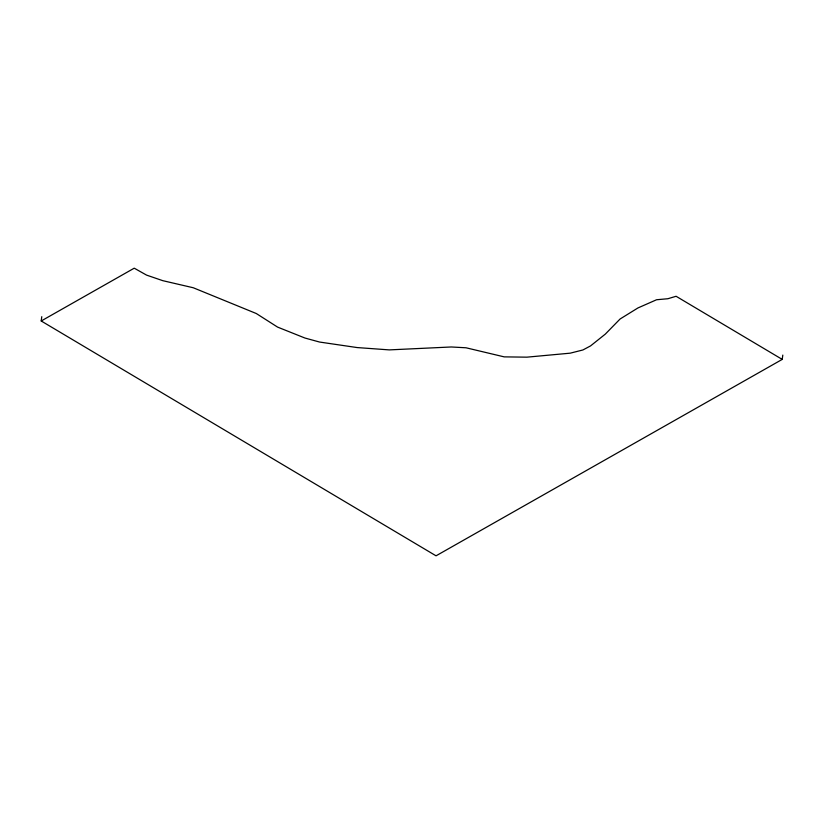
<?xml version="1.0" encoding="UTF-8"?>
<svg xmlns="http://www.w3.org/2000/svg" width="824" height="824" viewBox="0 0 824 824"><rect width="100%" height="100%" fill="white"/><g stroke="black" fill="none" stroke-linecap="round" stroke-linejoin="round"><path stroke-width="1.24" d="M782.8 355.093L782.223 359.398L436.04 555.819L41.2 320.979L41.777 316.673M41.2 320.979L134.24 268.181L146.559 275.113L162.771 280.665L193.259 287.751L256.295 313.522L277.554 327.087L304.921 338.025L319.568 342.042L357.132 347.563L389.278 349.891L451.253 346.976L466.003 347.779L504.206 356.874L526.897 357.163L570.229 353.166L582.898 349.973L590.54 345.915L605.29 334.132L620.111 318.981L637.941 307.949L656.563 299.751L667.862 298.731L676.102 296.279L782.223 359.398"/></g></svg>
